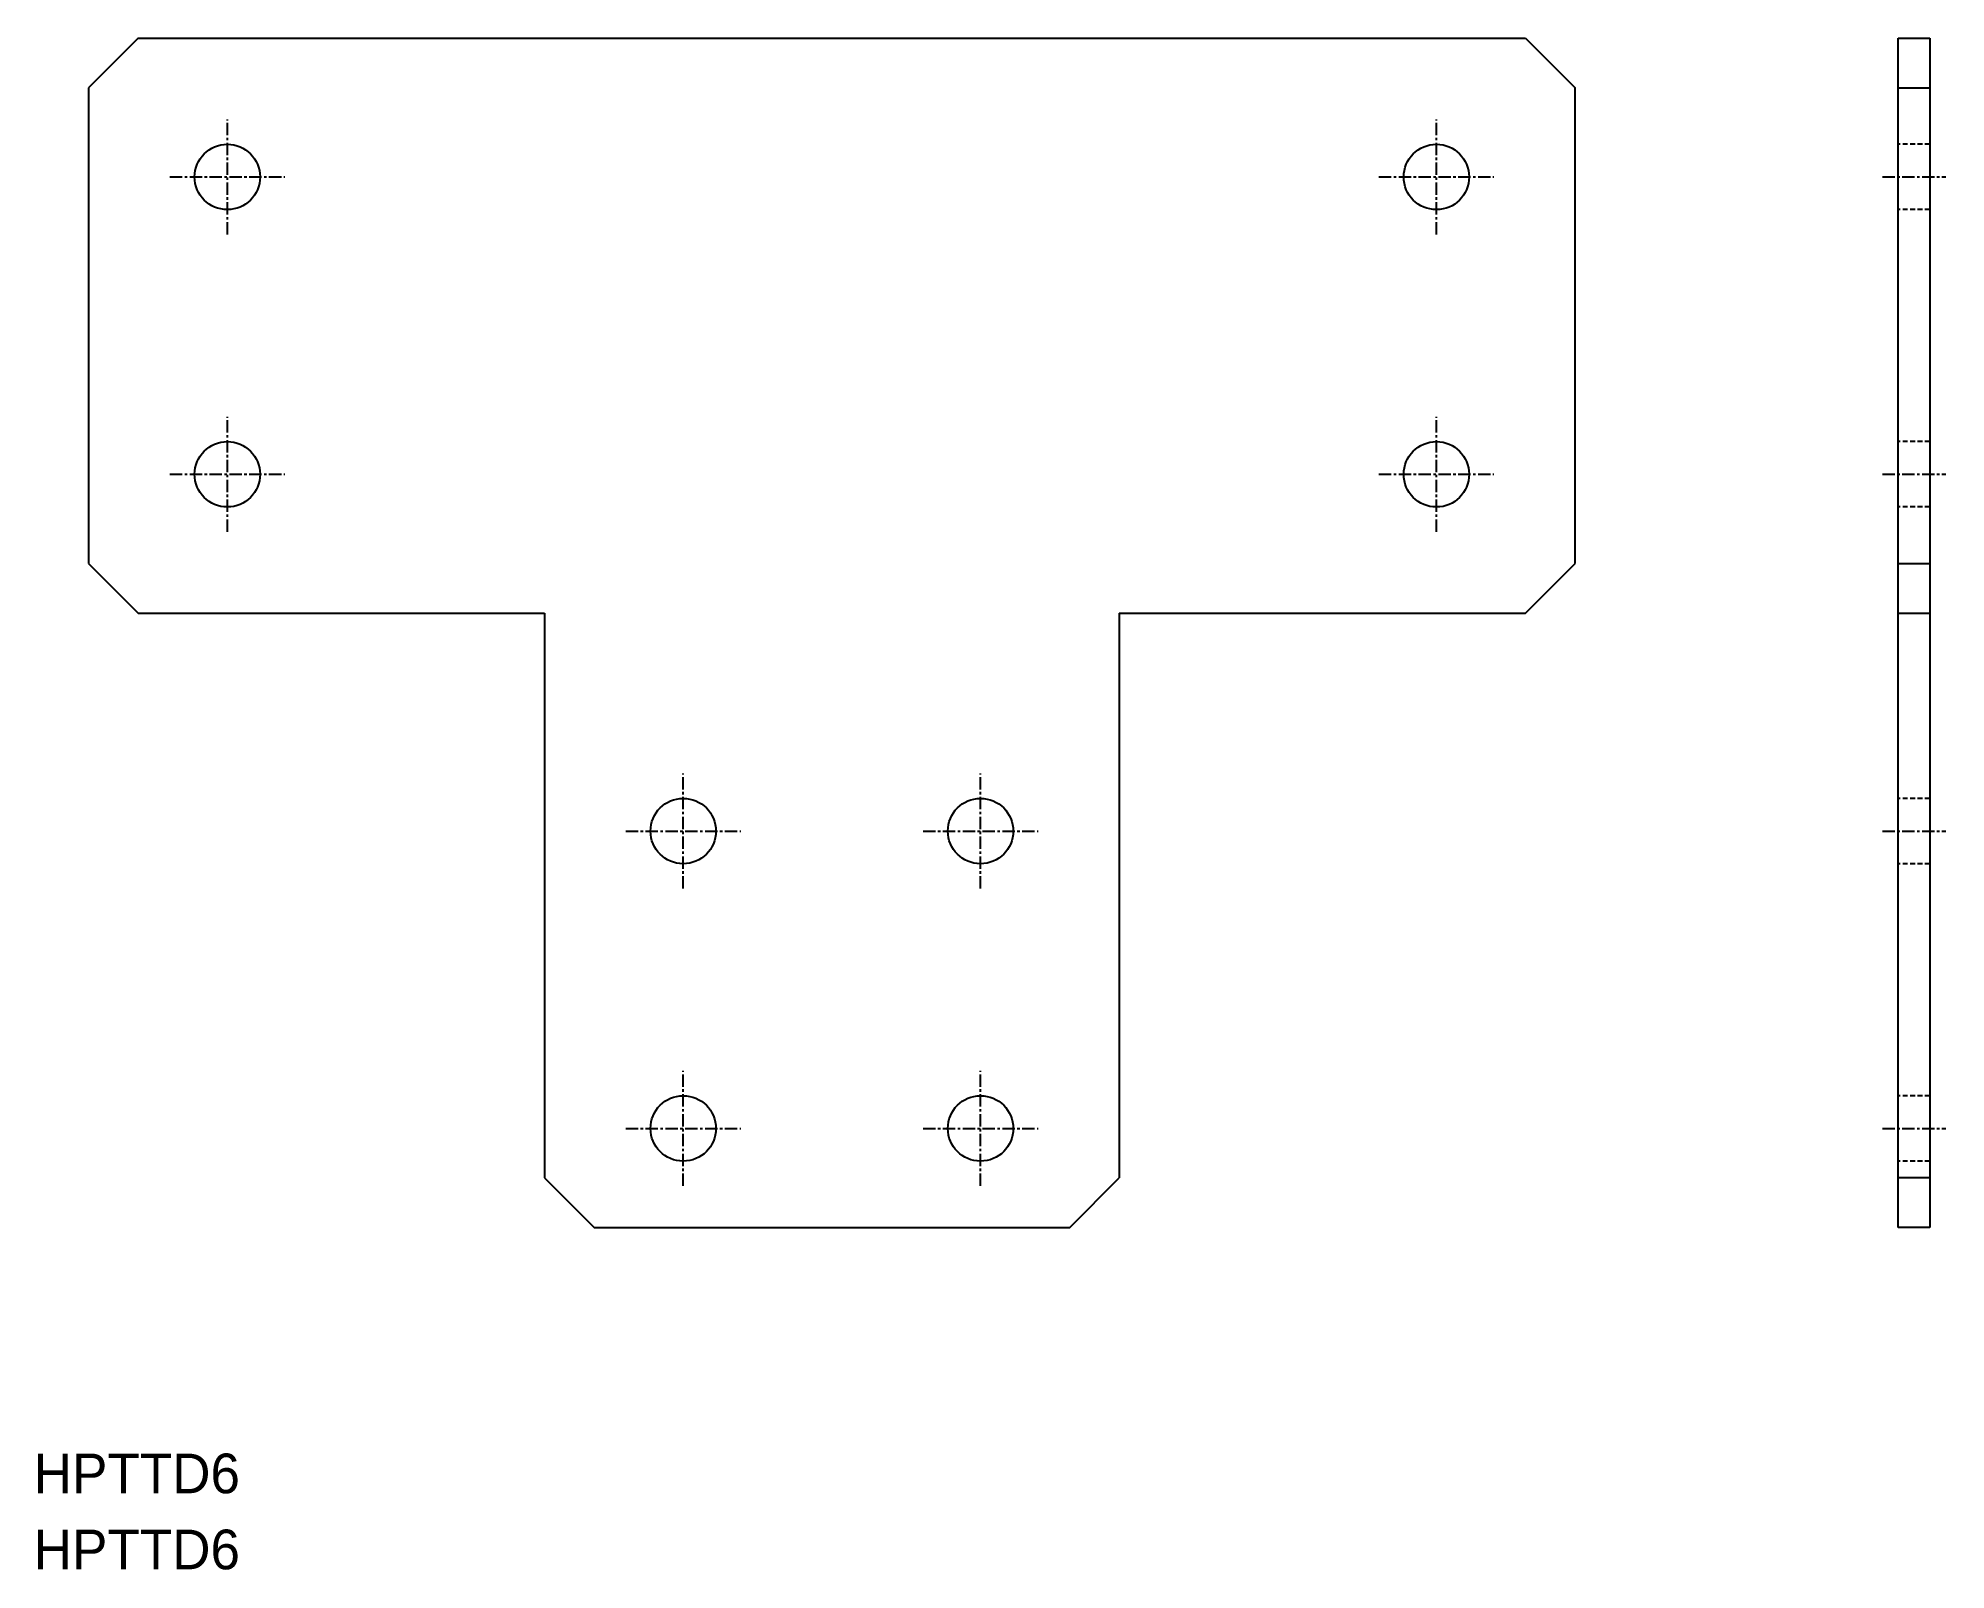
# Model space of a CAD drawing. Extents: x 0 to 193, y 0 to 154.
import ezdxf

# ---------------------------------------------------------------- set-up
doc = ezdxf.new("R2010")
doc.units = 0
doc.linetypes.add('CENTER', pattern=[2, 1.25, -0.25, 0.25, -0.25])
doc.linetypes.add('DASHED', pattern=[0.75, 0.5, -0.25])
doc.layers.get('0').update_dxf_attribs({"linetype": 'CONTINUOUS'})
doc.layers.add('CENTER', color=1, linetype='CENTER')

msp = doc.modelspace()

# ---------------------------------------------------------------- linework, layer by layer
at = {"color": 7, "linetype": 'CONTINUOUS'}
for p, q in [((10.53, 154.48), (5.53, 149.48)), ((10.53, 154.48), (150.53, 154.48)), ((58.03, 154.48), (58.03, 154.48)), ((80.53, 154.48), (80.53, 154.48)), ((150.53, 154.48), (155.53, 149.48)), ((188.13, 34.48), (188.13, 154.48)), ((188.13, 154.48), (191.33, 154.48)), ((191.33, 154.48), (191.33, 34.48)), ((5.53, 149.48), (5.53, 101.48)), ((155.53, 101.48), (155.53, 149.48)), ((188.13, 149.48), (191.33, 149.48)), ((5.53, 101.48), (10.53, 96.48)), ((150.53, 96.48), (155.53, 101.48)), ((188.13, 101.48), (191.33, 101.48)), ((10.53, 96.48), (51.53, 96.48)), ((51.53, 96.48), (51.53, 39.48)), ((109.53, 96.48), (109.53, 39.48)), ((109.53, 96.48), (150.53, 96.48)), ((188.13, 96.48), (191.33, 96.48)), ((51.53, 39.48), (56.53, 34.48)), ((104.53, 34.48), (109.53, 39.48)), ((191.33, 39.48), (188.13, 39.48)), ((56.53, 34.48), (104.53, 34.48)), ((191.33, 34.48), (188.13, 34.48))]:
    msp.add_line(p, q, dxfattribs=at)
at = {"color": 3, "linetype": 'DASHED'}
for p, q in [((191.33, 143.78), (188.13, 143.78)), ((191.33, 137.18), (188.13, 137.18)), ((191.33, 113.78), (188.13, 113.78)), ((191.33, 107.18), (188.13, 107.18)), ((191.33, 77.78), (188.13, 77.78)), ((191.33, 71.18), (188.13, 71.18)), ((191.33, 47.78), (188.13, 47.78)), ((191.33, 41.18), (188.13, 41.18))]:
    msp.add_line(p, q, dxfattribs=at)
at = {"color": 7, "linetype": 'CONTINUOUS'}
for centre in [(19.53, 140.48), (141.53, 140.48), (19.53, 110.48), (141.53, 110.48), (65.53, 74.48), (95.53, 74.48), (65.53, 44.48), (95.53, 44.48)]:
    msp.add_circle(centre, 3.3, dxfattribs=at)
at = {"layer": 'CENTER', "color": 1, "linetype": 'CENTER'}
for p, q in [((19.53, 134.68), (19.53, 146.28)), ((141.53, 134.68), (141.53, 146.28)), ((13.73, 140.48), (25.33, 140.48)), ((135.73, 140.48), (147.33, 140.48)), ((186.53, 140.48), (192.93, 140.48)), ((19.53, 104.68), (19.53, 116.28)), ((141.53, 104.68), (141.53, 116.28)), ((13.73, 110.48), (25.33, 110.48)), ((135.73, 110.48), (147.33, 110.48)), ((186.53, 110.48), (192.93, 110.48)), ((65.53, 68.68), (65.53, 80.28)), ((95.53, 68.68), (95.53, 80.28)), ((59.73, 74.48), (71.33, 74.48)), ((89.73, 74.48), (101.33, 74.48)), ((186.53, 74.48), (192.93, 74.48)), ((65.53, 38.68), (65.53, 50.28)), ((95.53, 38.68), (95.53, 50.28)), ((59.73, 44.48), (71.33, 44.48)), ((89.73, 44.48), (101.33, 44.48)), ((186.53, 44.48), (192.93, 44.48))]:
    msp.add_line(p, q, dxfattribs=at)

# ---------------------------------------------------------------- texts
at = {"color": 7, "linetype": 'CONTINUOUS'}
for p in [(0, 7.67), (0, 0)]:
    msp.add_text('HPTTD6', height=4, dxfattribs=at).set_placement(p)

doc.saveas('drawing.dxf')
